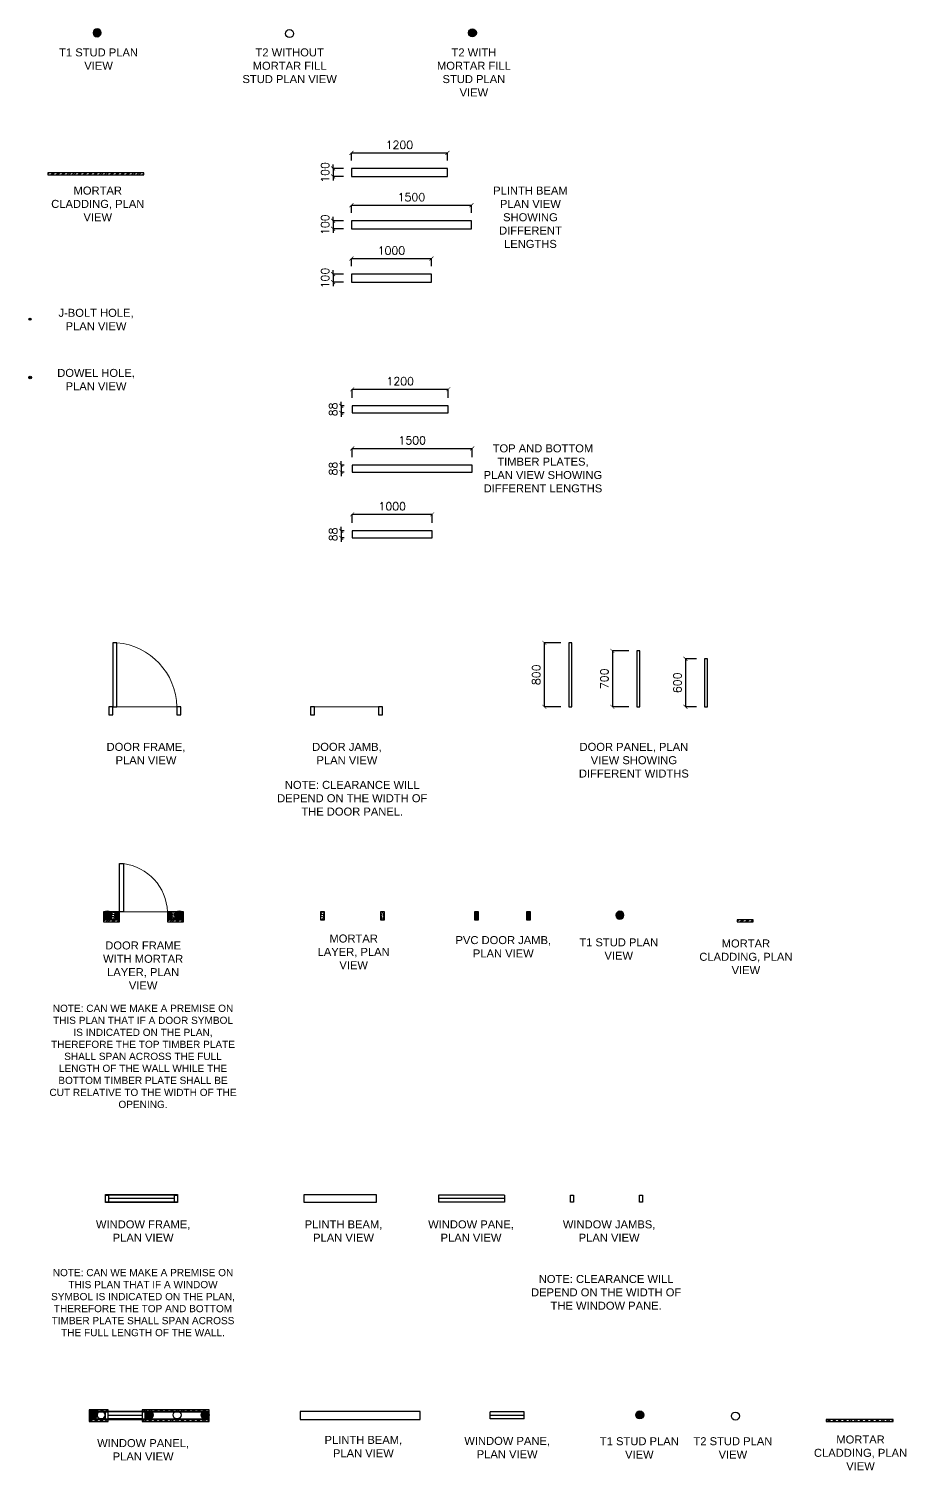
# Model space of a CAD drawing. Extents: x 6298 to 37851, y 8111 to 44134.
# Drawn here: x 26886 to 37851, y 26123 to 44134 of the extents above; entities that cross this region are included whole.
import ezdxf

# ---------------------------------------------------------------- set-up
doc = ezdxf.new("R2010")
doc.units = 0
doc.header["$MEASUREMENT"] = 0
doc.linetypes.add('HIDDEN2', pattern=[4.7625, 3.175, -1.5875])
for name, color, linetype in [('0-S1', 1, 'Continuous'), ('0-S2', 2, 'Continuous'), ('0-S3', 3, 'Continuous'), ('A-ANNO-TEXT2', 2, 'Continuous'), ('A-BAMBOO POLE', 2, 'Continuous'), ('A-DIMENSIONS', 30, 'Continuous'), ('A-DOOR', 2, 'Continuous'), ('A-Hatch', 8, 'Continuous'), ('A-WINDOW', 2, 'Continuous'), ('AR-Bamboo Stud', 2, 'Continuous'), ('AR-Timber Plate', 3, 'Continuous'), ('baseplan_20180530$0$A-DOOR', 1, 'Continuous'), ('Bolts', 4, 'HIDDEN2'), ('Screw Dowel', 140, 'Continuous'), ('Screw J-Bolt', 64, 'Continuous')]:
    doc.layers.add(name, color=color, linetype=linetype)
doc.layers.add('6', color=8, linetype='Continuous', lineweight=9)
doc.layers.add('VP', color=7, linetype='Continuous', plot=False)
doc.styles.add('LEROY', font='simplex.shx')
doc.styles.get("Standard").update_dxf_attribs({"font": 'arial.ttf'})
doc.dimstyles.new('DIM100', dxfattribs={"dimtxt": 100, "dimasz": 50, "dimexe": 0, "dimexo": 100, "dimgap": 50, "dimtad": 1, "dimtoh": 1, "dimdec": 0, "dimzin": 1, "dimdsep": 46, "dimtxsty": 'LEROY', "dimblk1": 'ARCHTICK', "dimblk2": 'ARCHTICK', "dimsah": 1, "dimcen": 0.18, "dimclrd": 30, "dimclre": 30, "dimclrt": 3, "dimazin": 0, "dimtfac": 1, "dimtix": 1, "dimtmove": 1, "dimatfit": 3, "dimfxl": 1, "dimtvp": 1, "dimtolj": 2, "dimtzin": 0, "dimlwd": -1, "dimlwe": -1, "dimarcsym": 0})

# ---------------------------------------------------------------- blocks, each defined once
blk = doc.blocks.new('bps1')
at = {"layer": 'A-Hatch'}
h = blk.add_hatch(dxfattribs=at)
h.set_pattern_fill('ANSI37', color=256, scale=2, angle=90.0159)
h.set_pattern_definition([(135.0158525, (185831.881, -118498.2345), (-4.48888556, -4.49137021), []), (225.0158525, (185831.881, -118498.2345), (4.49137021, -4.48888556), [])])
edge = h.paths.add_edge_path()
edge.add_ellipse((30825, -11130), major_axis=(28.3, 28.3), ratio=1, start_angle=0, end_angle=360)
at = {"layer": '0-S1', "linetype": 'Continuous'}
blk.add_ellipse((30825, -11130), major_axis=(28.3, 28.3), ratio=1, start_param=2.356935, end_param=8.64012, dxfattribs=at)
at = {"layer": 'AR-Bamboo Stud', "linetype": 'Continuous'}
blk.add_circle((30825, -11130), 50, dxfattribs=at)
blk = doc.blocks.new('bpns1')
at = {"layer": 'A-BAMBOO POLE', "linetype": 'Continuous'}
blk.add_circle((31425, -11129), 50, dxfattribs=at)
blk = doc.blocks.new('_ArchTick')
at = {"color": 0, "linetype": 'ByBlock', "const_width": 0.15}
blk.add_lwpolyline([(-0.5, -0.5), (0.5, 0.5)], dxfattribs=at)
blk = doc.blocks.new('*D111')
at = {"layer": 'A-DIMENSIONS', "color": 30, "transparency": 16777216}
for p, q in [((30918, 42489), (30918, 42583)), ((30918, 42583), (32118, 42583)), ((32118, 42489), (32118, 42583))]:
    blk.add_line(p, q, dxfattribs=at)
at = {"layer": 'Defpoints', "color": 0, "transparency": 16777216}
for p in [(32118, 42583), (30918, 42389), (32118, 42389)]:
    blk.add_point(p, dxfattribs=at)
at = {"layer": 'A-DIMENSIONS', "color": 30, "transparency": 16777216, "xscale": 50, "yscale": 50, "zscale": 50, "rotation": 180}
blk.add_blockref('_ArchTick', (30918, 42583), dxfattribs=at)
at = {"layer": 'A-DIMENSIONS', "color": 30, "transparency": 16777216, "xscale": 50, "yscale": 50, "zscale": 50}
blk.add_blockref('_ArchTick', (32118, 42583), dxfattribs=at)
at = {"layer": 'A-DIMENSIONS', "color": 3, "transparency": 16777216, "insert": (31518, 42683), "char_height": 100, "attachment_point": 5, "style": 'LEROY'}
blk.add_mtext('\\A2;1200', dxfattribs=at)
blk = doc.blocks.new('*D112')
at = {"layer": 'A-DIMENSIONS', "color": 30, "transparency": 16777216}
for p, q in [((30689, 42389), (30689, 42439)), ((30818, 42389), (30689, 42389)), ((30689, 42389), (30689, 42289)), ((30818, 42289), (30689, 42289)), ((30689, 42289), (30689, 42239))]:
    blk.add_line(p, q, dxfattribs=at)
at = {"layer": 'Defpoints', "color": 0, "transparency": 16777216}
for p in [(30918, 42389), (30689, 42289), (30918, 42289)]:
    blk.add_point(p, dxfattribs=at)
at = {"layer": 'A-DIMENSIONS', "color": 30, "transparency": 16777216, "xscale": 50, "yscale": 50, "zscale": 50}
for p, rotation in [((30689, 42389), 270), ((30689, 42289), 90)]:
    blk.add_blockref('_ArchTick', p, dxfattribs=dict(at, rotation=rotation))
at = {"layer": 'A-DIMENSIONS', "color": 3, "transparency": 16777216, "insert": (30589, 42339), "char_height": 100, "attachment_point": 5, "rotation": 90, "style": 'LEROY'}
blk.add_mtext('\\A2;100', dxfattribs=at)
blk = doc.blocks.new('*D113')
at = {"layer": 'A-DIMENSIONS', "color": 30, "transparency": 16777216}
for p, q in [((30918, 41836), (30918, 41930)), ((30918, 41930), (32418, 41930)), ((32418, 41836), (32418, 41930))]:
    blk.add_line(p, q, dxfattribs=at)
at = {"layer": 'Defpoints', "color": 0, "transparency": 16777216}
for p in [(32418, 41930), (30918, 41736), (32418, 41736)]:
    blk.add_point(p, dxfattribs=at)
at = {"layer": 'A-DIMENSIONS', "color": 30, "transparency": 16777216, "xscale": 50, "yscale": 50, "zscale": 50, "rotation": 180}
blk.add_blockref('_ArchTick', (30918, 41930), dxfattribs=at)
at = {"layer": 'A-DIMENSIONS', "color": 30, "transparency": 16777216, "xscale": 50, "yscale": 50, "zscale": 50}
blk.add_blockref('_ArchTick', (32418, 41930), dxfattribs=at)
at = {"layer": 'A-DIMENSIONS', "color": 3, "transparency": 16777216, "insert": (31668, 42030), "char_height": 100, "attachment_point": 5, "style": 'LEROY'}
blk.add_mtext('\\A2;1500', dxfattribs=at)
blk = doc.blocks.new('*D114')
at = {"layer": 'A-DIMENSIONS', "color": 30, "transparency": 16777216}
for p, q in [((30689, 41736), (30689, 41786)), ((30818, 41736), (30689, 41736)), ((30689, 41736), (30689, 41636)), ((30818, 41636), (30689, 41636)), ((30689, 41636), (30689, 41586))]:
    blk.add_line(p, q, dxfattribs=at)
at = {"layer": 'Defpoints', "color": 0, "transparency": 16777216}
for p in [(30689, 41636), (30918, 41736), (30918, 41636)]:
    blk.add_point(p, dxfattribs=at)
at = {"layer": 'A-DIMENSIONS', "color": 30, "transparency": 16777216, "xscale": 50, "yscale": 50, "zscale": 50}
for p, rotation in [((30689, 41736), 270), ((30689, 41636), 90)]:
    blk.add_blockref('_ArchTick', p, dxfattribs=dict(at, rotation=rotation))
at = {"layer": 'A-DIMENSIONS', "color": 3, "transparency": 16777216, "insert": (30589, 41686), "char_height": 100, "attachment_point": 5, "rotation": 90, "style": 'LEROY'}
blk.add_mtext('\\A2;100', dxfattribs=at)
blk = doc.blocks.new('*D115')
at = {"layer": 'A-DIMENSIONS', "color": 30, "transparency": 16777216}
for p, q in [((30918, 41169), (30918, 41263)), ((30918, 41263), (31918, 41263)), ((31918, 41169), (31918, 41263))]:
    blk.add_line(p, q, dxfattribs=at)
at = {"layer": 'Defpoints', "color": 0, "transparency": 16777216}
for p in [(31918, 41263), (30918, 41069), (31918, 41069)]:
    blk.add_point(p, dxfattribs=at)
at = {"layer": 'A-DIMENSIONS', "color": 30, "transparency": 16777216, "xscale": 50, "yscale": 50, "zscale": 50, "rotation": 180}
blk.add_blockref('_ArchTick', (30918, 41263), dxfattribs=at)
at = {"layer": 'A-DIMENSIONS', "color": 30, "transparency": 16777216, "xscale": 50, "yscale": 50, "zscale": 50}
blk.add_blockref('_ArchTick', (31918, 41263), dxfattribs=at)
at = {"layer": 'A-DIMENSIONS', "color": 3, "transparency": 16777216, "insert": (31418, 41363), "char_height": 100, "attachment_point": 5, "style": 'LEROY'}
blk.add_mtext('\\A2;1000', dxfattribs=at)
blk = doc.blocks.new('*D116')
at = {"layer": 'A-DIMENSIONS', "color": 30, "transparency": 16777216}
for p, q in [((30689, 41069), (30689, 41119)), ((30818, 41069), (30689, 41069)), ((30689, 41069), (30689, 40969)), ((30818, 40969), (30689, 40969)), ((30689, 40969), (30689, 40919))]:
    blk.add_line(p, q, dxfattribs=at)
at = {"layer": 'Defpoints', "color": 0, "transparency": 16777216}
for p in [(30918, 41069), (30689, 40969), (30918, 40969)]:
    blk.add_point(p, dxfattribs=at)
at = {"layer": 'A-DIMENSIONS', "color": 30, "transparency": 16777216, "xscale": 50, "yscale": 50, "zscale": 50}
for p, rotation in [((30689, 41069), 270), ((30689, 40969), 90)]:
    blk.add_blockref('_ArchTick', p, dxfattribs=dict(at, rotation=rotation))
at = {"layer": 'A-DIMENSIONS', "color": 3, "transparency": 16777216, "insert": (30589, 41019), "char_height": 100, "attachment_point": 5, "rotation": 90, "style": 'LEROY'}
blk.add_mtext('\\A2;100', dxfattribs=at)
blk = doc.blocks.new('*D123')
at = {"layer": 'A-DIMENSIONS', "color": 30, "transparency": 16777216}
for p, q in [((30790, 39422), (30790, 39472)), ((30828, 39422), (30790, 39422)), ((30790, 39422), (30790, 39334)), ((30828, 39334), (30790, 39334)), ((30790, 39334), (30790, 39284))]:
    blk.add_line(p, q, dxfattribs=at)
at = {"layer": 'Defpoints', "color": 0, "transparency": 16777216}
for p in [(30790, 39334), (30928, 39422), (30928, 39334)]:
    blk.add_point(p, dxfattribs=at)
at = {"layer": 'A-DIMENSIONS', "color": 30, "transparency": 16777216, "xscale": 50, "yscale": 50, "zscale": 50}
for p, rotation in [((30790, 39422), 270), ((30790, 39334), 90)]:
    blk.add_blockref('_ArchTick', p, dxfattribs=dict(at, rotation=rotation))
at = {"layer": 'A-DIMENSIONS', "color": 3, "transparency": 16777216, "insert": (30690, 39378), "char_height": 100, "attachment_point": 5, "rotation": 90, "style": 'LEROY'}
blk.add_mtext('\\A2;88', dxfattribs=at)
blk = doc.blocks.new('*D124')
at = {"layer": 'A-DIMENSIONS', "color": 30, "transparency": 16777216}
for p, q in [((30928, 39522), (30928, 39630)), ((30928, 39630), (32128, 39630)), ((32128, 39522), (32128, 39630))]:
    blk.add_line(p, q, dxfattribs=at)
at = {"layer": 'Defpoints', "color": 0, "transparency": 16777216}
for p in [(32128, 39630), (30928, 39422), (32128, 39422)]:
    blk.add_point(p, dxfattribs=at)
at = {"layer": 'A-DIMENSIONS', "color": 30, "transparency": 16777216, "xscale": 50, "yscale": 50, "zscale": 50, "rotation": 180}
blk.add_blockref('_ArchTick', (30928, 39630), dxfattribs=at)
at = {"layer": 'A-DIMENSIONS', "color": 30, "transparency": 16777216, "xscale": 50, "yscale": 50, "zscale": 50}
blk.add_blockref('_ArchTick', (32128, 39630), dxfattribs=at)
at = {"layer": 'A-DIMENSIONS', "color": 3, "transparency": 16777216, "insert": (31528, 39730), "char_height": 100, "attachment_point": 5, "style": 'LEROY'}
blk.add_mtext('\\A2;1200', dxfattribs=at)
blk = doc.blocks.new('*D125')
at = {"layer": 'A-DIMENSIONS', "color": 30, "transparency": 16777216}
for p, q in [((30790, 38683), (30790, 38733)), ((30828, 38683), (30790, 38683)), ((30790, 38683), (30790, 38595)), ((30828, 38595), (30790, 38595)), ((30790, 38595), (30790, 38545))]:
    blk.add_line(p, q, dxfattribs=at)
at = {"layer": 'Defpoints', "color": 0, "transparency": 16777216}
for p in [(30790, 38595), (30928, 38683), (30928, 38595)]:
    blk.add_point(p, dxfattribs=at)
at = {"layer": 'A-DIMENSIONS', "color": 30, "transparency": 16777216, "xscale": 50, "yscale": 50, "zscale": 50}
for p, rotation in [((30790, 38683), 270), ((30790, 38595), 90)]:
    blk.add_blockref('_ArchTick', p, dxfattribs=dict(at, rotation=rotation))
at = {"layer": 'A-DIMENSIONS', "color": 3, "transparency": 16777216, "insert": (30690, 38639), "char_height": 100, "attachment_point": 5, "rotation": 90, "style": 'LEROY'}
blk.add_mtext('\\A2;88', dxfattribs=at)
blk = doc.blocks.new('*D126')
at = {"layer": 'A-DIMENSIONS', "color": 30, "transparency": 16777216}
for p, q in [((30928, 38783), (30928, 38891)), ((30928, 38891), (32428, 38891)), ((32428, 38783), (32428, 38891))]:
    blk.add_line(p, q, dxfattribs=at)
at = {"layer": 'Defpoints', "color": 0, "transparency": 16777216}
for p in [(32428, 38891), (30928, 38683), (32428, 38683)]:
    blk.add_point(p, dxfattribs=at)
at = {"layer": 'A-DIMENSIONS', "color": 30, "transparency": 16777216, "xscale": 50, "yscale": 50, "zscale": 50, "rotation": 180}
blk.add_blockref('_ArchTick', (30928, 38891), dxfattribs=at)
at = {"layer": 'A-DIMENSIONS', "color": 30, "transparency": 16777216, "xscale": 50, "yscale": 50, "zscale": 50}
blk.add_blockref('_ArchTick', (32428, 38891), dxfattribs=at)
at = {"layer": 'A-DIMENSIONS', "color": 3, "transparency": 16777216, "insert": (31678, 38991), "char_height": 100, "attachment_point": 5, "style": 'LEROY'}
blk.add_mtext('\\A2;1500', dxfattribs=at)
blk = doc.blocks.new('*D127')
at = {"layer": 'A-DIMENSIONS', "color": 30, "transparency": 16777216}
for p, q in [((30790, 37860), (30790, 37910)), ((30828, 37860), (30790, 37860)), ((30790, 37860), (30790, 37772)), ((30828, 37772), (30790, 37772)), ((30790, 37772), (30790, 37722))]:
    blk.add_line(p, q, dxfattribs=at)
at = {"layer": 'Defpoints', "color": 0, "transparency": 16777216}
for p in [(30928, 37860), (30790, 37772), (30928, 37772)]:
    blk.add_point(p, dxfattribs=at)
at = {"layer": 'A-DIMENSIONS', "color": 30, "transparency": 16777216, "xscale": 50, "yscale": 50, "zscale": 50}
for p, rotation in [((30790, 37860), 270), ((30790, 37772), 90)]:
    blk.add_blockref('_ArchTick', p, dxfattribs=dict(at, rotation=rotation))
at = {"layer": 'A-DIMENSIONS', "color": 3, "transparency": 16777216, "insert": (30690, 37816), "char_height": 100, "attachment_point": 5, "rotation": 90, "style": 'LEROY'}
blk.add_mtext('\\A2;88', dxfattribs=at)
blk = doc.blocks.new('*D128')
at = {"layer": 'A-DIMENSIONS', "color": 30, "transparency": 16777216}
for p, q in [((30928, 37960), (30928, 38067)), ((30928, 38067), (31928, 38067)), ((31928, 37960), (31928, 38067))]:
    blk.add_line(p, q, dxfattribs=at)
at = {"layer": 'Defpoints', "color": 0, "transparency": 16777216}
for p in [(31928, 38067), (30928, 37860), (31928, 37860)]:
    blk.add_point(p, dxfattribs=at)
at = {"layer": 'A-DIMENSIONS', "color": 30, "transparency": 16777216, "xscale": 50, "yscale": 50, "zscale": 50, "rotation": 180}
blk.add_blockref('_ArchTick', (30928, 38067), dxfattribs=at)
at = {"layer": 'A-DIMENSIONS', "color": 30, "transparency": 16777216, "xscale": 50, "yscale": 50, "zscale": 50}
blk.add_blockref('_ArchTick', (31928, 38067), dxfattribs=at)
at = {"layer": 'A-DIMENSIONS', "color": 3, "transparency": 16777216, "insert": (31428, 38167), "char_height": 100, "attachment_point": 5, "style": 'LEROY'}
blk.add_mtext('\\A2;1000', dxfattribs=at)
blk = doc.blocks.new('J-Bolt Hole')
at = {"layer": 'Screw J-Bolt'}
h = blk.add_hatch(color=256, dxfattribs=at)
h.dxf.hatch_style = 1
h.paths.add_polyline_path([(91219, 31515, 1), (91191, 31515, 1)])
blk.add_circle((91205, 31515), 14, dxfattribs=at)
blk = doc.blocks.new('Dowel Hole')
at = {"layer": 'Screw Dowel'}
h = blk.add_hatch(color=256, dxfattribs=at)
h.dxf.hatch_style = 1
h.paths.add_polyline_path([(92139, 31231, 1), (92171, 31231, 1)])
blk.add_circle((92155, 31231), 16, dxfattribs=at)
blk = doc.blocks.new('*D132')
at = {"layer": 'A-DIMENSIONS', "color": 30, "transparency": 16777216}
for p, q in [((33536, 36462), (33328, 36462)), ((33328, 36462), (33328, 35662)), ((33536, 35662), (33328, 35662))]:
    blk.add_line(p, q, dxfattribs=at)
at = {"layer": 'Defpoints', "color": 0, "transparency": 16777216}
for p in [(33636, 36462, 18334), (33328, 35662), (33636, 35662, 18334)]:
    blk.add_point(p, dxfattribs=at)
at = {"layer": 'A-DIMENSIONS', "color": 30, "transparency": 16777216, "xscale": 50, "yscale": 50, "zscale": 50}
for p, rotation in [((33328, 36462), 90), ((33328, 35662), 270)]:
    blk.add_blockref('_ArchTick', p, dxfattribs=dict(at, rotation=rotation))
at = {"layer": 'A-DIMENSIONS', "color": 3, "transparency": 16777216, "insert": (33228, 36062), "char_height": 100, "attachment_point": 5, "rotation": 90, "style": 'LEROY'}
blk.add_mtext('\\A2;800', dxfattribs=at)
blk = doc.blocks.new('*D133')
at = {"layer": 'A-DIMENSIONS', "color": 30, "transparency": 16777216}
for p, q in [((34386, 36362), (34179, 36362)), ((34179, 36362), (34179, 35662)), ((34386, 35662), (34179, 35662))]:
    blk.add_line(p, q, dxfattribs=at)
at = {"layer": 'Defpoints', "color": 0, "transparency": 16777216}
for p in [(34486, 36362, 18334), (34179, 35662), (34486, 35662, 18334)]:
    blk.add_point(p, dxfattribs=at)
at = {"layer": 'A-DIMENSIONS', "color": 30, "transparency": 16777216, "xscale": 50, "yscale": 50, "zscale": 50}
for p, rotation in [((34179, 36362), 90), ((34179, 35662), 270)]:
    blk.add_blockref('_ArchTick', p, dxfattribs=dict(at, rotation=rotation))
at = {"layer": 'A-DIMENSIONS', "color": 3, "transparency": 16777216, "insert": (34079, 36012), "char_height": 100, "attachment_point": 5, "rotation": 90, "style": 'LEROY'}
blk.add_mtext('\\A2;700', dxfattribs=at)
blk = doc.blocks.new('*D134')
at = {"layer": 'A-DIMENSIONS', "color": 30, "transparency": 16777216}
for p, q in [((35232, 36262), (35093, 36262)), ((35093, 36262), (35093, 35662)), ((35232, 35662), (35093, 35662))]:
    blk.add_line(p, q, dxfattribs=at)
at = {"layer": 'Defpoints', "color": 0, "transparency": 16777216}
for p in [(35332, 36262, 18334), (35093, 35662), (35332, 35662, 18334)]:
    blk.add_point(p, dxfattribs=at)
at = {"layer": 'A-DIMENSIONS', "color": 30, "transparency": 16777216, "xscale": 50, "yscale": 50, "zscale": 50}
for p, rotation in [((35093, 36262), 90), ((35093, 35662), 270)]:
    blk.add_blockref('_ArchTick', p, dxfattribs=dict(at, rotation=rotation))
at = {"layer": 'A-DIMENSIONS', "color": 3, "transparency": 16777216, "insert": (34993, 35962), "char_height": 100, "attachment_point": 5, "rotation": 90, "style": 'LEROY'}
blk.add_mtext('\\A2;600', dxfattribs=at)

msp = doc.modelspace()

# ---------------------------------------------------------------- hatches: boundary and pattern name
at = {"layer": '6'}
h = msp.add_hatch(dxfattribs=at)
h.set_pattern_fill('AR-CONC', color=256, scale=0.2, angle=90)
h.set_pattern_definition([(140, (39352.33, -361017.14), (3.187817, 36.4369338), [3.81, -41.91]), (85, (39352.33, -361017.14), (-38.211369, -7.0486843), [3.048, -33.528117]), (190.451445, (39352.596, -361014.105), (-35.0235504, 29.3882494), [3.2380018, -35.618049]), (136.1842, (39342.17, -361017.14), (8.4084656, 54.215808), [5.715, -62.865]), (186.635558, (39342.87, -361012.624), (-49.485225, 47.480827), [4.857005, -53.427122]), (81.184151, (39342.17, -361017.14), (-49.485225, 47.480827), [4.5719934, -50.291946]), (111, (39344.71, -361012.06), (20.4530396, 30.3228783), [3.81, -41.91]), (56, (39344.71, -361012.06), (-36.8375932, 12.3604057), [3.048, -33.528]), (161.451445, (39346.414, -361009.535), (-16.3845538, 42.683284), [3.2380018, -35.6179875]), (127.5, (39352.33, -361017.141), (-16.91100777, 0.61772065), [0, -33.1216, 0, -34.036, 0, -33.655]), (97.5, (39352.33, -361017.141), (-20.036115, 13.3639325), [0, -19.4056, 0, -32.3596, 0, -12.827]), (57.5, (39352.33, -361028.47), (1.1457488, 27.11811903), [0, -12.7, 0, -39.624, 0, -52.578]), (47.5, (39352.33, -361033.55), (-5.0852982, 29.6258363), [0, -16.51, 0, -26.3144, 0, -37.338])])
h.paths.add_polyline_path([(27968.7, 33101.8), (27968.7, 33001.8), (27918.7, 33001.8), (27918.7, 33101.8)])
h = msp.add_hatch(dxfattribs=at)
h.set_pattern_fill('AR-CONC', color=256, scale=0.2, angle=90)
h.set_pattern_definition([(140, (38602.326, -361017.15), (3.187817, 36.4369338), [3.81, -41.91]), (85, (38602.326, -361017.15), (-38.211369, -7.0486843), [3.048, -33.528117]), (190.451445, (38602.59, -361014.115), (-35.0235504, 29.3882494), [3.2380018, -35.618049]), (136.1842, (38592.166, -361017.15), (8.4084656, 54.215808), [5.715, -62.865]), (186.635558, (38592.866, -361012.633), (-49.485225, 47.480827), [4.857005, -53.427122]), (81.184151, (38592.166, -361017.15), (-49.485225, 47.480827), [4.5719934, -50.291946]), (111, (38594.706, -361012.07), (20.4530396, 30.3228783), [3.81, -41.91]), (56, (38594.706, -361012.07), (-36.8375932, 12.3604057), [3.048, -33.528]), (161.451445, (38596.41, -361009.544), (-16.3845538, 42.683284), [3.2380018, -35.6179875]), (127.5, (38602.326, -361017.151), (-16.91100777, 0.61772065), [0, -33.1216, 0, -34.036, 0, -33.655]), (97.5, (38602.326, -361017.151), (-20.036115, 13.3639325), [0, -19.4056, 0, -32.3596, 0, -12.827]), (57.5, (38602.326, -361028.48), (1.1457488, 27.11811903), [0, -12.7, 0, -39.624, 0, -52.578]), (47.5, (38602.326, -361033.56), (-5.0852982, 29.6258363), [0, -16.51, 0, -26.3144, 0, -37.338])])
h.paths.add_polyline_path([(28718.7, 33101.8), (28718.7, 33001.8), (28668.7, 33001.8), (28668.7, 33101.8)])
h = msp.add_hatch(dxfattribs=at)
h.set_pattern_fill('AR-CONC', color=256, scale=0.2, angle=90)
h.set_pattern_definition([(140, (41965.962, -361017.14), (3.187817, 36.4369338), [3.81, -41.91]), (85, (41965.962, -361017.14), (-38.211369, -7.0486843), [3.048, -33.528117]), (190.451445, (41966.228, -361014.105), (-35.0235504, 29.3882494), [3.2380018, -35.618049]), (136.1842, (41955.8, -361017.14), (8.4084656, 54.215808), [5.715, -62.865]), (186.635558, (41956.503, -361012.624), (-49.485225, 47.480827), [4.857005, -53.427122]), (81.184151, (41955.8, -361017.14), (-49.485225, 47.480827), [4.5719934, -50.291946]), (111, (41958.342, -361012.06), (20.4530396, 30.3228783), [3.81, -41.91]), (56, (41958.342, -361012.06), (-36.8375932, 12.3604057), [3.048, -33.528]), (161.451445, (41960.047, -361009.535), (-16.3845538, 42.683284), [3.2380018, -35.6179875]), (127.5, (41965.962, -361017.141), (-16.91100777, 0.61772065), [0, -33.1216, 0, -34.036, 0, -33.655]), (97.5, (41965.962, -361017.141), (-20.036115, 13.3639325), [0, -19.4056, 0, -32.3596, 0, -12.827]), (57.5, (41965.962, -361028.47), (1.1457488, 27.11811903), [0, -12.7, 0, -39.624, 0, -52.578]), (47.5, (41965.962, -361033.55), (-5.0852982, 29.6258363), [0, -16.51, 0, -26.3144, 0, -37.338])])
h.paths.add_polyline_path([(30582.4, 33101.8), (30582.4, 33001.8), (30532.4, 33001.8), (30532.4, 33101.8)])
h = msp.add_hatch(dxfattribs=at)
h.set_pattern_fill('AR-CONC', color=256, scale=0.2, angle=90)
h.set_pattern_definition([(140, (41215.958, -361017.15), (3.187817, 36.4369338), [3.81, -41.91]), (85, (41215.958, -361017.15), (-38.211369, -7.0486843), [3.048, -33.528117]), (190.451445, (41216.223, -361014.115), (-35.0235504, 29.3882494), [3.2380018, -35.618049]), (136.1842, (41205.798, -361017.15), (8.4084656, 54.215808), [5.715, -62.865]), (186.635558, (41206.5, -361012.633), (-49.485225, 47.480827), [4.857005, -53.427122]), (81.184151, (41205.8, -361017.15), (-49.485225, 47.480827), [4.5719934, -50.291946]), (111, (41208.338, -361012.07), (20.4530396, 30.3228783), [3.81, -41.91]), (56, (41208.338, -361012.07), (-36.8375932, 12.3604057), [3.048, -33.528]), (161.451445, (41210.042, -361009.544), (-16.3845538, 42.683284), [3.2380018, -35.6179875]), (127.5, (41215.958, -361017.151), (-16.91100777, 0.61772065), [0, -33.1216, 0, -34.036, 0, -33.655]), (97.5, (41215.958, -361017.151), (-20.036115, 13.3639325), [0, -19.4056, 0, -32.3596, 0, -12.827]), (57.5, (41215.958, -361028.48), (1.1457488, 27.11811903), [0, -12.7, 0, -39.624, 0, -52.578]), (47.5, (41215.958, -361033.56), (-5.0852982, 29.6258363), [0, -16.51, 0, -26.3144, 0, -37.338])])
h.paths.add_polyline_path([(31332.4, 33101.8), (31332.4, 33001.8), (31282.4, 33001.8), (31282.4, 33101.8)])
at = {"layer": 'A-Hatch'}
h = msp.add_hatch(dxfattribs=at)
h.set_pattern_fill('AR-HBONE', color=256, scale=2)
h.set_pattern_definition([(45, (36269.84, 21757.165), (0, 11.3137085), [24, -8]), (135, (36275.4965, 21762.8216), (9e-16, 11.3137085), [24, -8])])
edge = h.paths.add_edge_path()
edge.add_ellipse((32429.9, 44083.6), major_axis=(-28.3, -28.3), ratio=1, start_angle=0, end_angle=360, ccw=False)
h = msp.add_hatch(dxfattribs=at)
h.set_pattern_fill('ANSI32', color=8, scale=5)
h.set_pattern_definition([(45, (-17885.297, 38414.59), (-33.67596, 33.67596), []), (45, (-17862.847, 38414.59), (-33.67596, 33.67596), [])])
h.paths.add_polyline_path([(28324.2, 42332.8), (27124.2, 42332.8), (27124.2, 42307.8), (28324.2, 42307.8)])
h = msp.add_hatch(dxfattribs=at)
h.set_pattern_fill('ANSI32', color=8, scale=5)
h.set_pattern_definition([(45, (-17190.824, 29083.656), (-33.67596, 33.67596), []), (45, (-17168.373, 29083.656), (-33.67596, 33.67596), [])])
h.paths.add_polyline_path([(28018.7, 33001.8), (27818.7, 33001.8), (27818.7, 32976.8), (28018.7, 32976.8)])
h = msp.add_hatch(dxfattribs=at)
h.set_pattern_fill('PLASTI', color=256, scale=15)
h.set_pattern_definition([(0, (36269.8396, 21757.1647), (0, 3.75), []), (0, (36269.8396, 21757.6335), (0, 3.75), []), (0, (36269.8396, 21758.1022), (0, 3.75), []), (0, (36269.8396, 21759.5085), (0, 3.75), [])])
h.paths.add_polyline_path([(28018.7, 33101.8), (27968.7, 33101.8), (27968.7, 33001.8), (28018.7, 33001.8)])
h.paths.add_polyline_path([(28668.7, 33101.8), (28618.7, 33101.8), (28618.7, 33001.8), (28668.7, 33001.8)])
h = msp.add_hatch(dxfattribs=at)
h.set_pattern_fill('ANSI32', color=8, scale=5)
h.set_pattern_definition([(45, (-16390.824, 29083.665), (-33.67596, 33.67596), []), (45, (-16368.373, 29083.665), (-33.67596, 33.67596), [])])
h.paths.add_polyline_path([(28818.7, 33001.8), (28618.7, 33001.8), (28618.7, 32976.8), (28818.7, 32976.8)])
h = msp.add_hatch(dxfattribs=at)
h.set_pattern_fill('PLASTI', color=256, scale=20)
h.set_pattern_definition([(0, (36269.8396, 21757.1647), (0, 5), []), (0, (36269.8396, 21757.7897), (0, 5), []), (0, (36269.8396, 21758.4147), (0, 5), []), (0, (36269.8396, 21760.2897), (0, 5), [])])
h.paths.add_polyline_path([(32508, 33101.8), (32458, 33101.8), (32458, 33001.8), (32508, 33001.8)])
h.paths.add_polyline_path([(33158, 33101.8), (33108, 33101.8), (33108, 33001.8), (33158, 33001.8)])
h = msp.add_hatch(dxfattribs=at)
h.set_pattern_fill('ANSI32', color=8, scale=5)
h.set_pattern_definition([(45, (-9269.037, 29083.665), (-33.67596, 33.67596), []), (45, (-9246.586, 29083.665), (-33.67596, 33.67596), [])])
h.paths.add_polyline_path([(35940.5, 33001.8), (35740.5, 33001.8), (35740.5, 32976.8), (35940.5, 32976.8)])
h = msp.add_hatch(dxfattribs=at)
h.set_pattern_fill('ANSI32', color=8, scale=5)
h.set_pattern_definition([(45, (-17069.427, 22957.666), (-33.67596, 33.67596), []), (45, (-17046.976, 22957.666), (-33.67596, 33.67596), [])])
h.paths.add_polyline_path([(27877.5, 26875.8), (27639.6, 26875.8), (27639.6, 26850.8), (27877.5, 26850.8)])
h = msp.add_hatch(dxfattribs=at)
h.set_pattern_fill('ANSI32', color=8, scale=5)
h.set_pattern_definition([(45, (-17070.34, 22957.684), (-33.67596, 33.67596), []), (45, (-17047.89, 22957.684), (-33.67596, 33.67596), [])])
h.paths.add_polyline_path([(29139.3, 26875.9), (28300.8, 26875.9), (28300.8, 26850.9), (29139.3, 26850.9)])
h = msp.add_hatch(dxfattribs=at)
h.set_pattern_fill('ANSI32', color=8, scale=5)
h.set_pattern_definition([(45, (-17069.61, 22837.543), (-33.67596, 33.67596), []), (45, (-17047.16, 22837.543), (-33.67596, 33.67596), [])])
h.paths.add_polyline_path([(27877.5, 26755.7), (27639.4, 26755.7), (27639.4, 26730.7), (27877.5, 26730.7)])
h = msp.add_hatch(dxfattribs=at)
h.set_pattern_fill('ANSI32', color=8, scale=5)
h.set_pattern_definition([(45, (-17069.61, 22837.515), (-33.67596, 33.67596), []), (45, (-17047.16, 22837.515), (-33.67596, 33.67596), [])])
h.paths.add_polyline_path([(29139.9, 26755.7), (28301.6, 26755.7), (28301.6, 26730.7), (29139.9, 26730.7)])
h = msp.add_hatch(dxfattribs=at)
h.set_pattern_fill('ANSI32', color=8, scale=5)
h.set_pattern_definition([(45, (-8519.96, 22837.515), (-33.67596, 33.67596), []), (45, (-8497.51, 22837.515), (-33.67596, 33.67596), [])])
h.paths.add_polyline_path([(37689.5, 26755.7), (36851.2, 26755.7), (36851.2, 26730.7), (37689.5, 26730.7)])

# ---------------------------------------------------------------- linework, layer by layer
at = {"layer": '0-S1'}
for points in [[(28324.2, 42332.8), (27124.2, 42332.8), (27124.2, 42307.8), (28324.2, 42307.8)], [(28018.7, 33001.8), (27818.7, 33001.8), (27818.7, 32976.8), (28018.7, 32976.8)], [(28818.7, 33001.8), (28618.7, 33001.8), (28618.7, 32976.8), (28818.7, 32976.8)], [(35940.5, 33001.8), (35740.5, 33001.8), (35740.5, 32976.8), (35940.5, 32976.8)], [(27877.5, 26875.8), (27639.6, 26875.8), (27639.6, 26850.8), (27877.5, 26850.8)], [(29139.3, 26875.9), (28300.8, 26875.9), (28300.8, 26850.9), (29139.3, 26850.9)], [(27877.5, 26755.7), (27639.4, 26755.7), (27639.4, 26730.7), (27877.5, 26730.7)], [(29139.9, 26755.7), (28301.6, 26755.7), (28301.6, 26730.7), (29139.9, 26730.7)], [(37689.5, 26755.7), (36851.2, 26755.7), (36851.2, 26730.7), (37689.5, 26730.7)]]:
    msp.add_lwpolyline(points, close=True, dxfattribs=at)
at = {"layer": '0-S1', "linetype": 'Continuous', "extrusion": (0, 0, -1)}
msp.add_ellipse((32429.9, 44083.6), major_axis=(-28.3, -28.3), ratio=1, start_param=2.3569345, end_param=8.6401198, dxfattribs=at)
at = {"layer": '0-S2'}
for points in [[(28018.7, 33101.8), (27968.7, 33101.8), (27968.7, 33001.8), (28018.7, 33001.8)], [(28668.7, 33101.8), (28618.7, 33101.8), (28618.7, 33001.8), (28668.7, 33001.8)], [(32508, 33101.8), (32458, 33101.8), (32458, 33001.8), (32508, 33001.8)], [(33158, 33101.8), (33108, 33101.8), (33108, 33001.8), (33158, 33001.8)], [(27844.8, 29471.8), (27844.8, 29559.8), (27882.8, 29559.8), (27882.8, 29471.8)], [(28706.8, 29471.8), (28706.8, 29559.8), (28744.8, 29559.8), (28744.8, 29471.8)], [(33655.6, 29471.8), (33655.6, 29559.8), (33693.6, 29559.8), (33693.6, 29471.8)], [(34517.6, 29471.8), (34517.6, 29559.8), (34555.6, 29559.8), (34555.6, 29471.8)]]:
    msp.add_lwpolyline(points, close=True, dxfattribs=at)
at = {"layer": '0-S3'}
for points in [[(27968.7, 33001.8), (27968.7, 33101.8), (27918.7, 33101.8), (27918.7, 33001.8)], [(28718.7, 33001.8), (28718.7, 33101.8), (28668.7, 33101.8), (28668.7, 33001.8)], [(30582.4, 33001.8), (30582.4, 33101.8), (30532.4, 33101.8), (30532.4, 33001.8)], [(31332.4, 33001.8), (31332.4, 33101.8), (31282.4, 33101.8), (31282.4, 33001.8)]]:
    msp.add_lwpolyline(points, close=True, dxfattribs=at)
at = {"layer": '6'}
for p, q in [((27937, 35662.3, 18333.7), (28737, 35662.3, 18333.7)), ((30456, 35662.3, 18333.7), (31256, 35662.3, 18333.7)), ((28618.7, 33101.8), (28018.7, 33101.8))]:
    msp.add_line(p, q, dxfattribs=at)
for centre, radius, start, end in [((27915.1, 35643.8, 18333.7), 821.7, 1.29557, 84.98249), ((27989.2, 33076.8), 630, 2.27409, 82.74681)]:
    msp.add_arc(centre, radius, start, end, dxfattribs=at)
at = {"layer": 'A-DOOR', "color": 2, "linetype": 'Continuous', "elevation": 18333.7}
for points in [[(27886.9, 35662.3), (27886.9, 35562.3), (27936.9, 35562.3), (27936.9, 35662.3)], [(28736.6, 35662.3), (28736.6, 35562.3), (28786.6, 35562.3), (28786.6, 35662.3)], [(30405.9, 35662.3), (30405.9, 35562.3), (30455.9, 35562.3), (30455.9, 35662.3)], [(31255.6, 35662.3), (31255.6, 35562.3), (31305.6, 35562.3), (31305.6, 35662.3)]]:
    msp.add_lwpolyline(points, close=True, dxfattribs=at)
at = {"layer": 'A-WINDOW', "color": 1}
for p, q in [((28706.8, 29559.8), (27882.8, 29559.8)), ((32830.5, 29559.8), (32006.5, 29559.8)), ((28706.8, 29515.8), (27882.8, 29515.8)), ((28706.8, 29471.8), (27882.8, 29471.8)), ((32830.5, 29515.8), (32006.5, 29515.8)), ((32830.5, 29471.8), (32006.5, 29471.8)), ((28300.8, 26850.9), (27876.8, 26850.9)), ((33075.8, 26850.9), (32651.8, 26850.9)), ((28300.8, 26806.9), (27876.8, 26806.9)), ((28300.8, 26762.9), (27876.8, 26762.9)), ((33075.8, 26806.9), (32651.8, 26806.9)), ((33075.8, 26762.9), (32651.8, 26762.9))]:
    msp.add_line(p, q, dxfattribs=at)
for points in [[(32006.5, 29559.8), (32006.5, 29471.8)], [(32830.5, 29559.8), (32830.5, 29471.8)], [(32651.8, 26762.9), (32651.8, 26850.9)], [(33075.8, 26762.9), (33075.8, 26850.9)]]:
    msp.add_lwpolyline(points, dxfattribs=at)
at = {"layer": 'A-WINDOW'}
for points in [[(27876.8, 26850.9), (27838.8, 26850.9), (27838.8, 26762.9), (27876.8, 26762.9)], [(28338.8, 26850.9), (28300.8, 26850.9), (28300.8, 26762.9), (28338.8, 26762.9)]]:
    msp.add_lwpolyline(points, close=True, dxfattribs=at)
at = {"layer": 'AR-Bamboo Stud', "linetype": 'Continuous'}
for centre in [(32429.9, 44083.6), (27789.5, 26812.5)]:
    msp.add_circle(centre, 50, dxfattribs=at)
at = {"layer": 'AR-Timber Plate'}
for points in [[(30927.7, 39334.5), (32127.7, 39334.5), (32127.7, 39422.5), (30927.7, 39422.5)], [(30927.7, 38595), (32427.7, 38595), (32427.7, 38683), (30927.7, 38683)], [(30927.7, 37771.8), (31927.7, 37771.8), (31927.7, 37859.8), (30927.7, 37859.8)], [(27918.7, 33007.8), (27918.7, 33095.8), (27818.7, 33095.8), (27818.7, 33007.8)], [(28818.7, 33007.8), (28818.7, 33095.8), (28718.7, 33095.8), (28718.7, 33007.8)], [(27639.7, 26762.8), (27838.8, 26762.9), (27838.8, 26850.9), (27639.7, 26850.8)], [(28338.8, 26762.9), (29139.3, 26762.9), (29139.3, 26850.9), (28338.8, 26850.9)]]:
    msp.add_lwpolyline(points, close=True, dxfattribs=at)
at = {"layer": 'baseplan_20180530$0$A-DOOR', "elevation": 18333.7}
for points in [[(27937, 35662.3), (27987, 35662.3), (27987, 36462.3), (27937, 36462.3), (27937, 35662.3)], [(33635.9, 35662.3), (33673.9, 35662.3), (33673.9, 36462.3), (33635.9, 36462.3), (33635.9, 35662.3)], [(34485.5, 35662.3), (34523.5, 35662.3), (34523.5, 36362.3), (34485.5, 36362.3), (34485.5, 35662.3)], [(35332.3, 35662.3), (35370.3, 35662.3), (35370.3, 36262.3), (35332.3, 36262.3), (35332.3, 35662.3)]]:
    msp.add_lwpolyline(points, dxfattribs=at)
at = {"layer": 'baseplan_20180530$0$A-DOOR'}
msp.add_lwpolyline([(28018.7, 33101.8), (28018.7, 33701.8), (28068.7, 33701.8), (28068.7, 33101.8)], close=True, dxfattribs=at)
at = {"layer": 'VP'}
for points in [[(30918.3, 42288.9), (32118.3, 42288.9), (32118.3, 42388.9), (30918.3, 42388.9)], [(30918.3, 41636.4), (32418.3, 41636.4), (32418.3, 41736.4), (30918.3, 41736.4)], [(30918.3, 40969), (31918.3, 40969), (31918.3, 41069), (30918.3, 41069)], [(27918.7, 33001.8), (27918.7, 33101.8), (27818.7, 33101.8), (27818.7, 33001.8)], [(28818.7, 33001.8), (28818.7, 33101.8), (28718.7, 33101.8), (28718.7, 33001.8)], [(27844.8, 29565.8), (28744.8, 29565.8), (28744.8, 29465.8), (27844.8, 29465.8)], [(30328.1, 29565.8), (31228.1, 29565.8), (31228.1, 29465.8), (30328.1, 29465.8)], [(27639.7, 26756.8), (29139.3, 26756.9), (29139.3, 26856.9), (27639.7, 26856.8)], [(30279, 26756.8), (31778.6, 26756.9), (31778.6, 26856.9), (30279, 26856.8)]]:
    msp.add_lwpolyline(points, close=True, dxfattribs=at)

# ---------------------------------------------------------------- block references
at = {"layer": 'A-ANNO-TEXT2', "xscale": -1}
for name, p, rotation in [('bps1', (38998.3, 2232.5), 270), ('bps1', (39898.3, 2232.5), 270), ('bps1', (45402.7, 2232.5), 270), ('bps1', (16560.2, 57638.1), 90), ('bpns1', (38918.6, -4612.9), 270)]:
    msp.add_blockref(name, p, dxfattribs=dict(at, rotation=rotation))
at = {"layer": 'A-ANNO-TEXT2', "rotation": 270}
for name, p in [('bps1', (39518.4, 57638.2)), ('bpns1', (39868.2, 58238.2)), ('bps1', (40218.9, 57638.2)), ('bps1', (45651.9, 57638.2)), ('bpns1', (46846.8, 58224))]:
    msp.add_blockref(name, p, dxfattribs=at)
at = {"layer": 'AR-Bamboo Stud', "xscale": -1, "rotation": 90}
msp.add_blockref('bps1', (16609.5, 74908.9), dxfattribs=at)
at = {"layer": 'AR-Bamboo Stud', "rotation": 270}
msp.add_blockref('bpns1', (41273.3, 75499.1), dxfattribs=at)
at = {"layer": 'Bolts'}
msp.add_blockref('Dowel Hole', (-65253, 8544.9), dxfattribs=at)
at = {"layer": 'Screw J-Bolt'}
msp.add_blockref('J-Bolt Hole', (-64303, 8990.7), dxfattribs=at)

# ---------------------------------------------------------------- texts
at = {"layer": 'A-DIMENSIONS', "attachment_point": 2}
for s, width, insert, char_height in [('T1 STUD PLAN VIEW', 1221.915, (27757.7, 43889.1), 100), ('T2 WITHOUT MORTAR FILL STUD PLAN VIEW', 1221.915, (30145.9, 43889.1), 100), ('T2 WITH MORTAR FILL STUD PLAN VIEW', 1062.683, (32448.5, 43889.1), 100), ('MORTAR CLADDING, PLAN VIEW', 1221.915, (27747.6, 42162.7), 100), ('PLINTH BEAM PLAN VIEW SHOWING DIFFERENT LENGTHS', 1221.915, (33155.1, 42162.7), 100), ('J-BOLT HOLE, PLAN VIEW', 1221.915, (27726.1, 40634.8), 100), ('DOWEL HOLE, PLAN VIEW', 1221.915, (27726.1, 39884), 100), ('TOP AND BOTTOM TIMBER PLATES, PLAN VIEW SHOWING DIFFERENT LENGTHS', 1519.332, (33311.6, 38941.6), 100), ('DOOR FRAME, PLAN VIEW ', 1287.873, (28350.3, 35211.4), 100), ('DOOR JAMB, PLAN VIEW ', 910.787, (30861.8, 35211.4), 100), ('DOOR PANEL, PLAN VIEW SHOWING DIFFERENT WIDTHS ', 1519.332, (34447.9, 35211.4), 100), ('NOTE: CLEARANCE WILL DEPEND ON THE WIDTH OF THE DOOR PANEL.', 2134.701, (30928.1, 34736), 100), ('MORTAR LAYER, PLAN VIEW ', 910.787, (30945.7, 32816.5), 100), ('PVC DOOR JAMB, PLAN VIEW ', 1328.206, (32816.1, 32796.9), 100), ('DOOR FRAME WITH MORTAR LAYER, PLAN VIEW ', 1287.873, (28314.6, 32729.9), 100), ('T1 STUD PLAN VIEW', 1221.915, (34258.9, 32769.1), 100), ('MORTAR CLADDING, PLAN VIEW', 1221.915, (35848.2, 32754.7), 100), ('NOTE: CAN WE MAKE A PREMISE ON THIS PLAN THAT IF A DOOR SYMBOL IS INDICATED ON THE PLAN, THEREFORE THE TOP TIMBER PLATE SHALL SPAN ACROSS THE FULL LENGTH OF THE WALL WHILE THE BOTTOM TIMBER PLATE SHALL BE CUT RELATIVE TO THE WIDTH OF THE OPENING. ', 2390.545, (28313.2, 31939.2), 90), ('WINDOW FRAME, PLAN VIEW ', 1287.873, (28314.6, 29244.6), 100), ('PLINTH BEAM, PLAN VIEW ', 1287.873, (30819.4, 29244.6), 100), ('WINDOW PANE, PLAN VIEW ', 1287.873, (32412.5, 29244.6), 100), ('WINDOW JAMBS, PLAN VIEW ', 1287.873, (34138.7, 29244.6), 100), ('NOTE: CAN WE MAKE A PREMISE ON THIS PLAN THAT IF A WINDOW SYMBOL IS INDICATED ON THE PLAN, THEREFORE THE TOP AND BOTTOM TIMBER PLATE SHALL SPAN ACROSS THE FULL LENGTH OF THE WALL. ', 2390.545, (28313.2, 28637.2), 90), ('NOTE: CLEARANCE WILL DEPEND ON THE WIDTH OF THE WINDOW PANE.', 2134.701, (34101.5, 28561.8), 100), ('WINDOW PANEL, PLAN VIEW ', 1287.873, (28314.6, 26511.4), 100), ('PLINTH BEAM, PLAN VIEW ', 1287.873, (31067.2, 26551.5), 100), ('WINDOW PANE, PLAN VIEW ', 1287.873, (32864.5, 26539.1), 100), ('T1 STUD PLAN VIEW', 1221.915, (34516.3, 26534.8), 100), ('T2 STUD PLAN VIEW', 1221.915, (35685.8, 26534.8), 100), ('MORTAR CLADDING, PLAN VIEW', 1221.915, (37280.7, 26556.4), 100)]:
    msp.add_mtext_dynamic_manual_height_columns(s, width=width, gutter_width=1, heights=[0], dxfattribs=dict(at, insert=insert, char_height=char_height))

# ---------------------------------------------------------------- dimensions: what is measured, and where the dimension line sits
at = {"layer": 'A-DIMENSIONS'}
for base, p1, p2, picture, middle in [((32118.3, 42582.6), (30918.3, 42388.9), (32118.3, 42388.9), '*D111', (31518.3, 42682.6)), ((32418.3, 41930.1), (30918.3, 41736.4), (32418.3, 41736.4), '*D113', (31668.3, 42030.1)), ((31918.3, 41262.7), (30918.3, 41069), (31918.3, 41069), '*D115', (31418.3, 41362.7)), ((32127.7, 39630), (30927.7, 39422.5), (32127.7, 39422.5), '*D124', (31527.7, 39730)), ((32427.7, 38890.5), (30927.7, 38683), (32427.7, 38683), '*D126', (31677.7, 38990.5)), ((31927.7, 38067.3), (30927.7, 37859.8), (31927.7, 37859.8), '*D128', (31427.7, 38167.3))]:
    dim = msp.add_linear_dim(base=base, p1=p1, p2=p2, dimstyle='DIM100', dxfattribs=at)
    dim.commit()
    dim.dimension.update_dxf_attribs({"geometry": picture, "text_midpoint": middle})
for base, p1, p2, picture, middle in [((30689.4, 42288.9), (30918.3, 42388.9), (30918.3, 42288.9), '*D112', (30589.4, 42338.9)), ((30689.4, 41636.4), (30918.3, 41736.4), (30918.3, 41636.4), '*D114', (30589.4, 41686.4)), ((30689.4, 40969), (30918.3, 41069), (30918.3, 40969), '*D116', (30589.4, 41019)), ((30790.2, 39334.5), (30927.7, 39422.5), (30927.7, 39334.5), '*D123', (30690.2, 39378.5)), ((30790.2, 38595), (30927.7, 38683), (30927.7, 38595), '*D125', (30690.2, 38639)), ((30790.2, 37771.8), (30927.7, 37859.8), (30927.7, 37771.8), '*D127', (30690.2, 37815.8)), ((33328.2, 35662.3), (33635.9, 36462.3, 18333.7), (33635.9, 35662.3, 18333.7), '*D132', (33228.2, 36062.3)), ((34178.6, 35662.3), (34486.3, 36362.3, 18333.7), (34486.3, 35662.3, 18333.7), '*D133', (34078.6, 36012.3)), ((35092.6, 35662.3), (35332.3, 36262.3, 18333.7), (35332.3, 35662.3, 18333.7), '*D134', (34992.6, 35962.3))]:
    dim = msp.add_linear_dim(base=base, p1=p1, p2=p2, angle=90, dimstyle='DIM100', dxfattribs=at)
    dim.commit()
    dim.dimension.update_dxf_attribs({"geometry": picture, "text_midpoint": middle})

doc.saveas('drawing.dxf')
